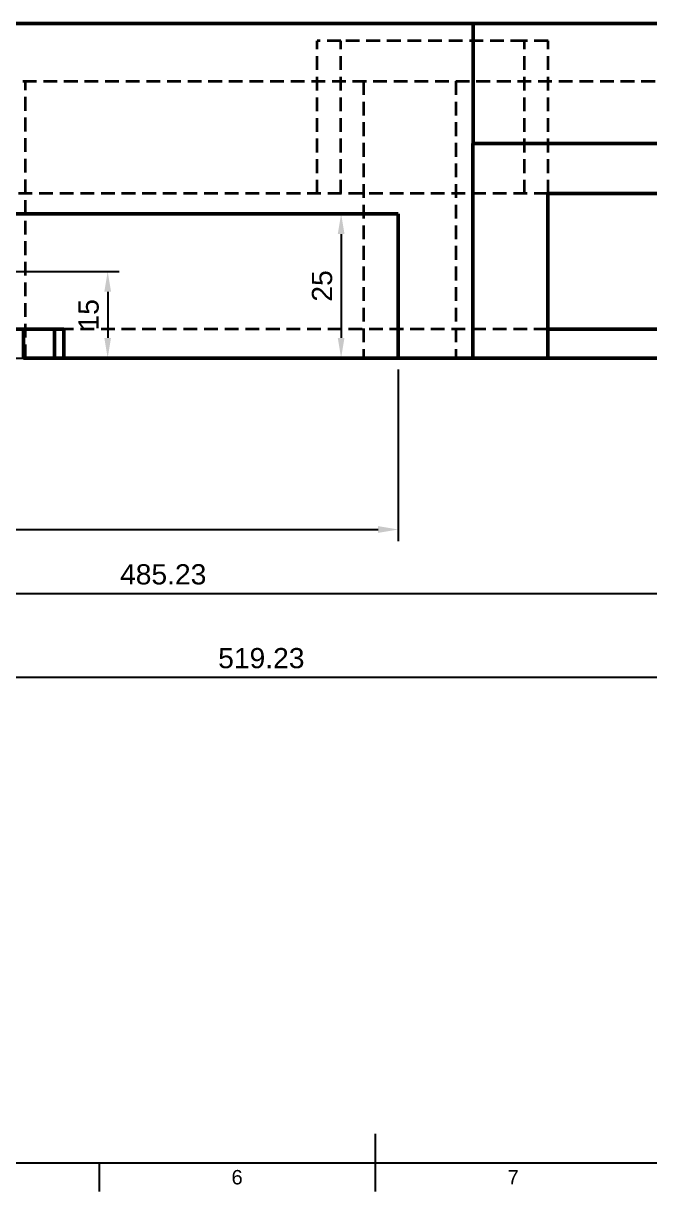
# Model space of a CAD drawing. Header units: millimetres. Extents: x 0 to 594, y 0 to 420.
# Drawn here: x 241.1 to 349.6, y 5 to 207.4 of the extents above; entities that cross this region are included whole.
import ezdxf
from ezdxf.enums import TextEntityAlignment as Align

# ---------------------------------------------------------------- set-up
doc = ezdxf.new("R2010")
doc.units = ezdxf.units.MM
doc.header["$LTSCALE"] = 0.75
doc.linetypes.add('HIDDEN2', pattern=[4.7625, 3.175, -1.5875])
for name, color, linetype, lineweight in [('Border', 7, 'Continuous', 25), ('Dimensions', 7, 'Continuous', 25), ('Sichtbar', 7, 'Continuous', 50), ('Verdeckt', 7, 'HIDDEN2', 35)]:
    doc.layers.add(name, color=color, linetype=linetype, lineweight=lineweight)
doc.styles.add('FusionTitle', font='arial.ttf')
doc.styles.get("Standard").update_dxf_attribs({"font": 'arial.ttf'})
doc.dimstyles.new('ISO-25', dxfattribs={"dimtxt": 3.5, "dimasz": 3.5, "dimexe": 2, "dimexo": 2, "dimgap": 1.5, "dimtad": 1, "dimzin": 12, "dimdsep": 46, "dimtxsty": 'Standard', "dimcen": 0, "dimclrd": 256, "dimclre": 256, "dimclrt": 256, "dimazin": 3, "dimtp": 0.1, "dimtm": 0.1, "dimtfac": 0.714, "dimtmove": 0, "dimatfit": 3, "dimfxl": 1, "dimtzin": 12, "dimarcsym": 0})

# ---------------------------------------------------------------- blocks, each defined once
blk = doc.blocks.new('ISO_A2_SHEET')
at = {"layer": 'Border'}
for p, q in [((302, 15), (302, 5)), ((20, 10), (584, 10)), ((254.1667, 10), (254.1667, 5))]:
    blk.add_line(p, q, dxfattribs=at)
at = {"layer": 'Border', "style": 'FusionTitle'}
for s, p in [('6', (278.08335, 7.5)), ('7', (325.91665, 7.5))]:
    blk.add_text(s, height=2.5, dxfattribs=at).set_placement(p, align=Align.MIDDLE)
blk = doc.blocks.new('*D44')
at = {"layer": 'Defpoints', "color": 0, "transparency": 16777216}
for p in [(306.004076, 174.42527), (296.104581, 149.42527), (306.004076, 149.42527)]:
    blk.add_point(p, dxfattribs=at)
at = {"layer": 'Dimensions', "lineweight": -2, "transparency": 16777216}
for p, q in [((304.004076, 174.42527), (294.104581, 174.42527)), ((296.104581, 170.92527), (296.104581, 152.92527)), ((304.004076, 149.42527), (294.104581, 149.42527))]:
    blk.add_line(p, q, dxfattribs=at)
at = {"layer": 'Dimensions', "transparency": 16777216}
for points in [[(295.521247, 170.92527), (296.687914, 170.92527), (296.104581, 174.42527)], [(295.521247, 152.92527), (296.687914, 152.92527), (296.104581, 149.42527)]]:
    blk.add_solid(points, dxfattribs=at)
at = {"layer": 'Dimensions', "transparency": 16777216, "insert": (292.817575, 161.92527), "char_height": 3.5, "attachment_point": 5, "rotation": 90}
blk.add_mtext('25', dxfattribs=at)
blk = doc.blocks.new('*D45')
at = {"layer": 'Defpoints', "color": 0, "transparency": 16777216}
for p in [(225.963476, 164.42527), (237.447976, 149.42527), (255.661961, 149.42527)]:
    blk.add_point(p, dxfattribs=at)
at = {"layer": 'Dimensions', "lineweight": -2, "transparency": 16777216}
for p, q in [((227.963476, 164.42527), (257.661961, 164.42527)), ((255.661961, 160.92527), (255.661961, 152.92527)), ((239.447976, 149.42527), (257.661961, 149.42527))]:
    blk.add_line(p, q, dxfattribs=at)
at = {"layer": 'Dimensions', "transparency": 16777216}
for points in [[(255.078627, 160.92527), (256.245294, 160.92527), (255.661961, 164.42527)], [(255.078627, 152.92527), (256.245294, 152.92527), (255.661961, 149.42527)]]:
    blk.add_solid(points, dxfattribs=at)
at = {"layer": 'Dimensions', "transparency": 16777216, "insert": (252.374955, 156.92527), "char_height": 3.5, "attachment_point": 5, "rotation": 90}
blk.add_mtext('15', dxfattribs=at)
blk = doc.blocks.new('*D48')
at = {"layer": 'Defpoints', "color": 0, "transparency": 16777216}
for p in [(22.665176, 149.42527), (507.897576, 149.42527), (507.897576, 108.648615)]:
    blk.add_point(p, dxfattribs=at)
at = {"layer": 'Dimensions', "lineweight": -2, "transparency": 16777216}
for p, q in [((22.665176, 147.42527), (22.665176, 106.648615)), ((507.897576, 147.42527), (507.897576, 106.648615)), ((26.165176, 108.648615), (504.397576, 108.648615))]:
    blk.add_line(p, q, dxfattribs=at)
at = {"layer": 'Dimensions', "transparency": 16777216}
for points in [[(26.165176, 109.231948), (26.165176, 108.065282), (22.665176, 108.648615)], [(504.397576, 109.231948), (504.397576, 108.065282), (507.897576, 108.648615)]]:
    blk.add_solid(points, dxfattribs=at)
at = {"layer": 'Dimensions', "transparency": 16777216, "insert": (265.281376, 111.936814), "char_height": 3.5, "attachment_point": 5}
blk.add_mtext('485.23', dxfattribs=at)
blk = doc.blocks.new('*D49')
at = {"layer": 'Defpoints', "color": 0, "transparency": 16777216}
for p in [(22.665176, 149.42527), (541.897576, 149.42527), (541.897576, 94.130137)]:
    blk.add_point(p, dxfattribs=at)
at = {"layer": 'Dimensions', "lineweight": -2, "transparency": 16777216}
for p, q in [((22.665176, 147.42527), (22.665176, 92.130137)), ((541.897576, 147.42527), (541.897576, 92.130137)), ((26.165176, 94.130137), (538.397576, 94.130137))]:
    blk.add_line(p, q, dxfattribs=at)
at = {"layer": 'Dimensions', "transparency": 16777216}
for points in [[(26.165176, 94.71347), (26.165176, 93.546803), (22.665176, 94.130137)], [(538.397576, 94.71347), (538.397576, 93.546803), (541.897576, 94.130137)]]:
    blk.add_solid(points, dxfattribs=at)
at = {"layer": 'Dimensions', "transparency": 16777216, "insert": (282.281376, 97.418336), "char_height": 3.5, "attachment_point": 5}
blk.add_mtext('519.23', dxfattribs=at)
blk = doc.blocks.new('*D51')
at = {"layer": 'Defpoints', "color": 0, "transparency": 16777216}
for p in [(22.665176, 149.42527), (306.004076, 149.42527), (306.004076, 119.726786)]:
    blk.add_point(p, dxfattribs=at)
at = {"layer": 'Dimensions', "lineweight": -2, "transparency": 16777216}
for p, q in [((22.665176, 147.42527), (22.665176, 117.726786)), ((306.004076, 147.42527), (306.004076, 117.726786)), ((26.165176, 119.726786), (302.504076, 119.726786))]:
    blk.add_line(p, q, dxfattribs=at)
at = {"layer": 'Dimensions', "transparency": 16777216}
for points in [[(26.165176, 120.310119), (26.165176, 119.143452), (22.665176, 119.726786)], [(302.504076, 120.310119), (302.504076, 119.143452), (306.004076, 119.726786)]]:
    blk.add_solid(points, dxfattribs=at)
at = {"layer": 'Dimensions', "transparency": 16777216, "insert": (164.334626, 123.014985), "char_height": 3.5, "attachment_point": 5}
blk.add_mtext('283.34', dxfattribs=at)

msp = doc.modelspace()

# ---------------------------------------------------------------- linework, layer by layer
at = {"layer": 'Sichtbar', "extrusion": (-1e-16, -1, 2.967e-13)}
for p, q in [((319, 186.625, 63.441), (319, 207.425, 63.441)), ((481.897, 177.925, 30.694), (331.899, 177.925, 30.694)), ((225.963, 154.425, 32.294), (248.071, 154.425, 32.294)), ((241.057, 149.425, 26.144), (241.057, 154.425, 26.144)), ((246.455, 149.425, 32.114), (246.455, 154.425, 32.114)), ((248.071, 149.425, 32.294), (248.071, 154.425, 32.294)), ((306.004, 154.425, 63.031), (306.004, 149.425, 63.031)), ((318.898, 154.425, 63.438), (318.898, 149.425, 63.438)), ((248.071, 149.425, 32.294), (306.004, 149.425, 32.294)), ((318.898, 149.425, 30.694), (331.899, 149.425, 30.694)), ((481.897, 149.425, -49.056), (331.899, 149.425, -49.056))]:
    msp.add_line(p, q, dxfattribs=at)
at = {"layer": 'Sichtbar', "extrusion": (0, 1, -2.965e-13)}
msp.add_open_spline([(319, 207.425, 63.441), (263.856, 207.425, 62.104), (207.882, 207.425, 55.501), (154.332, 207.425, 47.927)], degree=3, dxfattribs=at)
at = {"layer": 'Sichtbar', "extrusion": (5e-16, 1, -2.861e-13)}
msp.add_open_spline([(416.311, 207.425, 61.722), (414.788, 207.425, 61.825), (410.849, 207.425, 62.082), (404.471, 207.425, 62.453), (397.154, 207.425, 62.815), (389.768, 207.425, 63.12), (382.305, 207.425, 63.369), (376.035, 207.425, 63.529), (370.975, 207.425, 63.63), (367.145, 207.425, 63.693), (363.29, 207.425, 63.742), (359.41, 207.425, 63.778), (355.503, 207.425, 63.801), (351.569, 207.425, 63.811), (347.606, 207.425, 63.809), (344.285, 207.425, 63.796), (341.613, 207.425, 63.779), (339.598, 207.425, 63.764), (337.575, 207.425, 63.745), (335.544, 207.425, 63.724), (333.505, 207.425, 63.699), (331.801, 207.425, 63.676), (330.434, 207.425, 63.656), (329.405, 207.425, 63.64), (328.374, 207.425, 63.623), (327.341, 207.425, 63.606), (326.306, 207.425, 63.588), (325.269, 207.425, 63.569), (324.403, 207.425, 63.553), (323.71, 207.425, 63.54), (323.188, 207.425, 63.529), (322.667, 207.425, 63.519), (322.145, 207.425, 63.508), (321.709, 207.425, 63.499), (321.361, 207.425, 63.492), (321.099, 207.425, 63.487), (320.837, 207.425, 63.481), (320.575, 207.425, 63.475), (320.313, 207.425, 63.47), (320.094, 207.425, 63.465), (319.92, 207.425, 63.461), (319.788, 207.425, 63.458), (319.657, 207.425, 63.455), (319.526, 207.425, 63.453), (319.416, 207.425, 63.45), (319.329, 207.425, 63.448), (319.263, 207.425, 63.447), (319.208, 207.425, 63.445), (319.165, 207.425, 63.445), (319.132, 207.425, 63.444), (319.099, 207.425, 63.443), (319.072, 207.425, 63.442), (319.05, 207.425, 63.442), (319.036, 207.425, 63.442), (319.025, 207.425, 63.441), (319.017, 207.425, 63.441), (319.01, 207.425, 63.441), (319.005, 207.425, 63.441), (319.002, 207.425, 63.441), (319.001, 207.425, 63.441), (319, 207.425, 63.441)], degree=3, knots=[-9.7358734, -9.7358734, -9.7358734, -9.7358734, -9.2781113, -8.5516125, -7.8192831, -7.0803187, -6.3339182, -5.5792839, -5.1986299, -4.8156199, -4.4301551, -4.0421368, -3.6514669, -3.2580473, -2.86178, -2.4625674, -2.2618261, -2.060312, -1.8580129, -1.6549167, -1.4510113, -1.2462845, -1.1436093, -1.0407242, -0.9376278, -0.8343185, -0.7307948, -0.6270551, -0.5230981, -0.4710376, -0.4189222, -0.3667516, -0.3145258, -0.2622445, -0.236083, -0.2099075, -0.1837181, -0.1575147, -0.1312973, -0.1050658, -0.0919448, -0.0788203, -0.0656923, -0.0525607, -0.0394256, -0.0328568, -0.026287, -0.0197164, -0.0164307, -0.0131449, -0.0098588, -0.0065725, -0.0049292, -0.0032859, -0.0024643, -0.0016426, -0.0008209, -0.00041, -0.0002046, 0, 0, 0, 0], dxfattribs=at)
at = {"layer": 'Sichtbar'}
for points in [[(318.898, 186.625, 63.438), (318.898, 175.892, 63.438), (318.898, 165.159, 63.438), (318.898, 154.425, 63.438)], [(306.004, 154.425, 63.031), (306.004, 161.092, 63.031), (306.004, 167.759, 63.031), (306.004, 174.425, 63.031)]]:
    msp.add_open_spline(points, degree=3, dxfattribs=at)
at = {"layer": 'Sichtbar', "extrusion": (0, 1, 0)}
msp.add_open_spline([(319, 186.625, 63.441), (318.966, 186.625, 63.44), (318.932, 186.625, 63.439), (318.898, 186.625, 63.438)], degree=3, dxfattribs=at)
at = {"layer": 'Sichtbar', "extrusion": (1e-16, 1, -2.978e-13)}
msp.add_open_spline([(494.898, 186.625, 52.309), (466.312, 186.625, 57.244), (438.618, 186.625, 60.411), (379.88, 186.625, 63.932), (350.016, 186.625, 64.109), (320.006, 186.625, 63.463), (319.508, 186.625, 63.452), (319.003, 186.625, 63.441), (319.001, 186.625, 63.441), (319, 186.625, 63.441)], degree=3, knots=[-2.3354503, -2.3354503, -2.3354503, -2.3354503, -1.1937905, -1.1937905, -0.0200932, -0.0200932, -0.0002914, -0.0002914, 0, 0, 0, 0], dxfattribs=at)
at = {"layer": 'Sichtbar'}
msp.add_open_spline([(331.899, 177.925, 30.694), (331.899, 173.175, 30.694), (331.899, 168.425, 30.694), (331.899, 158.925, 30.694), (331.899, 154.175, 30.694), (331.899, 149.425, 30.694)], degree=3, knots=[-3.42, -3.42, -3.42, -3.42, -1.995, -1.995, -0.57, -0.57, -0.57, -0.57], dxfattribs=at)
at = {"layer": 'Sichtbar', "extrusion": (9e-16, 1, -3.077e-13)}
msp.add_open_spline([(306.004, 174.425, 63.031), (282.651, 174.425, 62.128), (259.216, 174.425, 60.345), (235.963, 174.425, 58.012)], degree=3, dxfattribs=at)
at = {"layer": 'Sichtbar', "extrusion": (-4e-16, 1, -1.87981e-09)}
msp.add_open_spline([(481.897, 154.425, -40.956), (475.662, 154.425, -40.956), (459.945, 154.425, -40.956), (434.745, 154.425, -40.956), (406.296, 154.425, -40.956), (382.589, 154.425, -40.956), (363.623, 154.425, -40.956), (349.398, 154.425, -40.956), (338.824, 154.425, -40.956), (332.991, 154.425, -40.956), (331.899, 154.425, -40.956)], degree=3, knots=[-39.9051565, -39.9051565, -39.9051565, -39.9051565, -38.034783, -35.1899139, -32.3450431, -29.5001711, -28.0777348, -26.6552985, -25.2328621, -24.9053298, -24.9053298, -24.9053298, -24.9053298], dxfattribs=at)
at = {"layer": 'Sichtbar', "extrusion": (-7.2e-15, 1, -2.934e-13)}
msp.add_open_spline([(246.455, 149.425, 32.114), (246.455, 149.425, 32.114), (246.455, 149.425, 32.114), (246.455, 149.425, 32.114), (246.454, 149.425, 32.114), (246.453, 149.425, 32.114), (246.453, 149.425, 32.114), (246.452, 149.425, 32.113), (246.45, 149.425, 32.113), (246.448, 149.425, 32.113), (246.446, 149.425, 32.113), (246.443, 149.425, 32.113), (246.44, 149.425, 32.112), (246.436, 149.425, 32.112), (246.431, 149.425, 32.111), (246.425, 149.425, 32.111), (246.417, 149.425, 32.11), (246.407, 149.425, 32.109), (246.395, 149.425, 32.108), (246.383, 149.425, 32.106), (246.371, 149.425, 32.105), (246.355, 149.425, 32.103), (246.335, 149.425, 32.101), (246.311, 149.425, 32.098), (246.288, 149.425, 32.095), (246.256, 149.425, 32.091), (246.216, 149.425, 32.085), (246.169, 149.425, 32.078), (246.122, 149.425, 32.071), (246.075, 149.425, 32.064), (246.028, 149.425, 32.056), (245.965, 149.425, 32.045), (245.887, 149.425, 32.03), (245.795, 149.425, 32.011), (245.703, 149.425, 31.991), (245.611, 149.425, 31.969), (245.49, 149.425, 31.938), (245.34, 149.425, 31.896), (245.162, 149.425, 31.841), (244.987, 149.425, 31.78), (244.814, 149.425, 31.714), (244.645, 149.425, 31.643), (244.478, 149.425, 31.567), (244.259, 149.425, 31.459), (243.993, 149.425, 31.313), (243.687, 149.425, 31.119), (243.393, 149.425, 30.907), (243.114, 149.425, 30.679), (242.849, 149.425, 30.434), (242.6, 149.425, 30.174), (242.367, 149.425, 29.9), (242.078, 149.425, 29.516), (241.759, 149.425, 29.002), (241.505, 149.425, 28.452), (241.342, 149.425, 27.993), (241.24, 149.425, 27.638), (241.159, 149.425, 27.275), (241.101, 149.425, 26.904), (241.065, 149.425, 26.526), (241.057, 149.425, 26.272), (241.057, 149.425, 26.144)], degree=3, knots=[0, 0, 0, 0, 0.00001877, 0.00003764, 0.00007538, 0.00015085, 0.00022633, 0.0003018, 0.00045273, 0.00060366, 0.00090549, 0.00120729, 0.00150906, 0.00181079, 0.00241415, 0.00301738, 0.00362048, 0.00482628, 0.00603156, 0.00723632, 0.00844055, 0.00964427, 0.01205017, 0.01445402, 0.01685585, 0.01925567, 0.02404935, 0.02883523, 0.03361343, 0.03838411, 0.04314739, 0.04790341, 0.05739415, 0.06685746, 0.07629437, 0.0857059, 0.09509302, 0.11379731, 0.13241523, 0.15095382, 0.16941976, 0.18781939, 0.20615873, 0.22444347, 0.26086623, 0.29713197, 0.33327687, 0.369334, 0.40533405, 0.4413061, 0.4772784, 0.51327917, 0.58545062, 0.65810737, 0.69472709, 0.731587, 0.76873602, 0.8062285, 0.84412468, 0.88249092, 0.88249092, 0.88249092, 0.88249092], dxfattribs=at)
at = {"layer": 'Sichtbar', "extrusion": (-4.19e-13, 1, 3.5971e-12)}
msp.add_open_spline([(248.071, 149.425, 32.294), (248.06, 149.425, 32.293), (248.037, 149.425, 32.29), (247.993, 149.425, 32.285), (247.937, 149.425, 32.278), (247.87, 149.425, 32.27), (247.781, 149.425, 32.26), (247.669, 149.425, 32.247), (247.49, 149.425, 32.226), (247.265, 149.425, 32.2), (246.906, 149.425, 32.16), (246.635, 149.425, 32.132), (246.455, 149.425, 32.114)], degree=3, knots=[0, 0, 0, 0, 0.00337024, 0.00674101, 0.01348415, 0.02022952, 0.02697721, 0.04048001, 0.0539934, 0.08105531, 0.10816986, 0.16258503, 0.16258503, 0.16258503, 0.16258503], dxfattribs=at)
at = {"layer": 'Sichtbar', "extrusion": (4.1e-15, 1, -4.094e-13)}
msp.add_open_spline([(318.898, 149.425, 63.438), (316.748, 149.425, 63.386), (314.599, 149.425, 63.326), (310.301, 149.425, 63.19), (308.152, 149.425, 63.114), (306.004, 149.425, 63.031)], degree=3, knots=[0, 0, 0, 0, 0.6449875, 0.6449875, 1.2899834, 1.2899834, 1.2899834, 1.2899834], dxfattribs=at)
at = {"layer": 'Verdeckt', "extrusion": (-1e-16, -1, 2.967e-13)}
for p, q in [((291.953, 177.925, -21.383), (291.953, 204.425, -21.383)), ((327.853, 204.425, -17.284), (296.053, 204.425, -17.284)), ((296.053, 177.925, -32.284), (296.053, 204.425, -32.284)), ((327.853, 177.925, -17.284), (327.853, 204.425, -17.284)), ((331.953, 177.925, -21.384), (331.953, 204.425, -21.384)), ((241.448, 149.425, 13.021), (241.448, 197.425, 13.021)), ((300.004, 197.425, 10.765), (300.004, 149.425, 10.765)), ((316.004, 197.425, 10.765), (316.004, 149.425, 10.765))]:
    msp.add_line(p, q, dxfattribs=at)
at = {"layer": 'Verdeckt', "extrusion": (-1.2e-15, 1, -2.969e-13)}
msp.add_open_spline([(296.053, 204.425, -17.284), (295.96, 204.425, -17.284), (295.774, 204.425, -17.291), (295.499, 204.425, -17.319), (295.229, 204.425, -17.365), (294.879, 204.425, -17.449), (294.457, 204.425, -17.596), (293.982, 204.425, -17.835), (293.544, 204.425, -18.131), (293.214, 204.425, -18.422), (292.975, 204.425, -18.677), (292.807, 204.425, -18.88), (292.653, 204.425, -19.093), (292.512, 204.425, -19.317), (292.385, 204.425, -19.549), (292.292, 204.425, -19.75), (292.226, 204.425, -19.915), (292.18, 204.425, -20.04), (292.137, 204.425, -20.167), (292.099, 204.425, -20.297), (292.066, 204.425, -20.428), (292.036, 204.425, -20.56), (292.015, 204.425, -20.672), (292.001, 204.425, -20.762), (291.991, 204.425, -20.829), (291.982, 204.425, -20.898), (291.974, 204.425, -20.966), (291.969, 204.425, -21.024), (291.965, 204.425, -21.07), (291.963, 204.425, -21.104), (291.961, 204.425, -21.139), (291.959, 204.425, -21.174), (291.957, 204.425, -21.209), (291.956, 204.425, -21.238), (291.955, 204.425, -21.261), (291.955, 204.425, -21.279), (291.954, 204.425, -21.296), (291.954, 204.425, -21.311), (291.954, 204.425, -21.323), (291.954, 204.425, -21.332), (291.954, 204.425, -21.34), (291.954, 204.425, -21.349), (291.953, 204.425, -21.357), (291.953, 204.425, -21.362), (291.953, 204.425, -21.367), (291.953, 204.425, -21.371), (291.953, 204.425, -21.373), (291.953, 204.425, -21.376), (291.953, 204.425, -21.378), (291.953, 204.425, -21.38), (291.953, 204.425, -21.381), (291.953, 204.425, -21.382), (291.953, 204.425, -21.383), (291.953, 204.425, -21.383), (291.953, 204.425, -21.384), (291.953, 204.425, -21.384), (291.953, 204.425, -21.384), (291.953, 204.425, -21.384), (291.953, 204.425, -21.384)], degree=3, knots=[-0.64365634, -0.64365634, -0.64365634, -0.64365634, -0.61563995, -0.58799251, -0.56065538, -0.53357638, -0.48004365, -0.42706237, -0.37440533, -0.32189709, -0.29563875, -0.26936233, -0.24304896, -0.21667809, -0.19022671, -0.16366855, -0.15033837, -0.13696978, -0.12355827, -0.110099, -0.09658676, -0.083016, -0.06938079, -0.06253682, -0.05567433, -0.04879248, -0.04189038, -0.03496714, -0.03149727, -0.02802176, -0.0245405, -0.02105336, -0.01756021, -0.01406094, -0.01230896, -0.0105554, -0.00880025, -0.00704349, -0.0061645, -0.0052851, -0.00440529, -0.00352506, -0.00264442, -0.00220395, -0.00176336, -0.00132268, -0.0011023, -0.00088189, -0.00066145, -0.00044099, -0.00033075, -0.0002205, -0.00016538, -0.00011025, -0.00005512, -0.00002756, -0.00001377, 0, 0, 0, 0], dxfattribs=at)
at = {"layer": 'Verdeckt', "extrusion": (-3.8e-15, 1, -3.019e-13)}
msp.add_open_spline([(331.953, 204.425, -21.384), (331.953, 204.425, -21.291), (331.947, 204.425, -21.105), (331.919, 204.425, -20.83), (331.873, 204.425, -20.56), (331.789, 204.425, -20.21), (331.642, 204.425, -19.788), (331.403, 204.425, -19.313), (331.106, 204.425, -18.875), (330.816, 204.425, -18.545), (330.561, 204.425, -18.306), (330.358, 204.425, -18.138), (330.144, 204.425, -17.984), (329.921, 204.425, -17.843), (329.689, 204.425, -17.716), (329.488, 204.425, -17.623), (329.323, 204.425, -17.557), (329.198, 204.425, -17.511), (329.07, 204.425, -17.468), (328.941, 204.425, -17.43), (328.81, 204.425, -17.397), (328.678, 204.425, -17.367), (328.566, 204.425, -17.346), (328.476, 204.425, -17.332), (328.408, 204.425, -17.322), (328.34, 204.425, -17.313), (328.272, 204.425, -17.305), (328.214, 204.425, -17.3), (328.168, 204.425, -17.296), (328.133, 204.425, -17.294), (328.099, 204.425, -17.292), (328.064, 204.425, -17.29), (328.029, 204.425, -17.288), (328, 204.425, -17.287), (327.976, 204.425, -17.286), (327.959, 204.425, -17.286), (327.941, 204.425, -17.285), (327.927, 204.425, -17.285), (327.915, 204.425, -17.285), (327.906, 204.425, -17.285), (327.897, 204.425, -17.285), (327.889, 204.425, -17.285), (327.881, 204.425, -17.284), (327.875, 204.425, -17.284), (327.871, 204.425, -17.284), (327.867, 204.425, -17.284), (327.864, 204.425, -17.284), (327.862, 204.425, -17.284), (327.86, 204.425, -17.284), (327.858, 204.425, -17.284), (327.857, 204.425, -17.284), (327.856, 204.425, -17.284), (327.855, 204.425, -17.284), (327.854, 204.425, -17.284), (327.854, 204.425, -17.284), (327.854, 204.425, -17.284), (327.854, 204.425, -17.284), (327.853, 204.425, -17.284), (327.853, 204.425, -17.284)], degree=3, knots=[-0.64364969, -0.64364969, -0.64364969, -0.64364969, -0.6156333, -0.58798587, -0.56064878, -0.53356985, -0.48003739, -0.42705657, -0.37440018, -0.32189276, -0.29563488, -0.26935893, -0.24304605, -0.21667566, -0.19022475, -0.16366704, -0.15033707, -0.13696868, -0.12355736, -0.11009826, -0.09658618, -0.08301556, -0.06938048, -0.06253656, -0.05567413, -0.04879232, -0.04189026, -0.03496705, -0.0314972, -0.0280217, -0.02454045, -0.02105332, -0.01756018, -0.01406092, -0.01230894, -0.01055539, -0.00880024, -0.00704348, -0.00616449, -0.00528509, -0.00440527, -0.00352505, -0.00264441, -0.00220393, -0.00176335, -0.00132267, -0.00110229, -0.00088188, -0.00066144, -0.00044098, -0.00033074, -0.00022049, -0.00016537, -0.00011024, -0.00005511, -0.00002755, -0.00001376, 0, 0, 0, 0], dxfattribs=at)
at = {"layer": 'Verdeckt', "extrusion": (1e-16, 1, -2.963e-13)}
msp.add_open_spline([(151.65, 197.425, 19.346), (151.652, 197.425, 19.346), (151.654, 197.425, 19.347), (151.659, 197.425, 19.348), (151.668, 197.425, 19.349), (151.681, 197.425, 19.35), (151.697, 197.425, 19.353), (151.717, 197.425, 19.355), (151.743, 197.425, 19.359), (151.784, 197.425, 19.364), (151.836, 197.425, 19.371), (151.897, 197.425, 19.38), (151.959, 197.425, 19.388), (152.042, 197.425, 19.399), (152.145, 197.425, 19.413), (152.268, 197.425, 19.429), (152.433, 197.425, 19.452), (152.639, 197.425, 19.479), (152.886, 197.425, 19.513), (153.133, 197.425, 19.546), (153.38, 197.425, 19.579), (153.71, 197.425, 19.623), (154.122, 197.425, 19.678), (154.616, 197.425, 19.745), (155.11, 197.425, 19.811), (155.77, 197.425, 19.899), (156.594, 197.425, 20.009), (157.583, 197.425, 20.141), (158.573, 197.425, 20.273), (159.562, 197.425, 20.404), (160.552, 197.425, 20.536), (161.872, 197.425, 20.71), (163.522, 197.425, 20.928), (165.503, 197.425, 21.188), (167.484, 197.425, 21.446), (169.466, 197.425, 21.704), (171.448, 197.425, 21.96), (173.431, 197.425, 22.215), (176.076, 197.425, 22.553), (179.383, 197.425, 22.971), (183.353, 197.425, 23.466), (187.325, 197.425, 23.955), (191.298, 197.425, 24.436), (195.272, 197.425, 24.908), (200.573, 197.425, 25.527), (207.2, 197.425, 26.277), (213.831, 197.425, 26.994), (219.137, 197.425, 27.545), (224.441, 197.425, 28.08), (229.747, 197.425, 28.591), (235.053, 197.425, 29.076), (238.369, 197.425, 29.367), (241.021, 197.425, 29.593), (243.01, 197.425, 29.759), (244.667, 197.425, 29.894), (245.993, 197.425, 30), (247.095, 197.425, 30.087), (248.309, 197.425, 30.182), (250.091, 197.425, 30.318), (252.349, 197.425, 30.485), (255.093, 197.425, 30.679), (258.839, 197.425, 30.932), (263.621, 197.425, 31.231), (269.472, 197.425, 31.555), (275.457, 197.425, 31.842), (281.559, 197.425, 32.086), (287.761, 197.425, 32.282), (294.044, 197.425, 32.425), (300.391, 197.425, 32.51), (306.783, 197.425, 32.53), (313.205, 197.425, 32.481), (319.637, 197.425, 32.357), (326.062, 197.425, 32.153), (332.463, 197.425, 31.864), (338.821, 197.425, 31.483), (345.119, 197.425, 31.007), (351.34, 197.425, 30.429), (357.465, 197.425, 29.745), (362.499, 197.425, 29.078), (366.463, 197.425, 28.484), (369.388, 197.425, 28.011), (372.275, 197.425, 27.507), (375.124, 197.425, 26.971), (377.93, 197.425, 26.403), (380.693, 197.425, 25.803), (383.41, 197.425, 25.169), (386.079, 197.425, 24.501), (388.698, 197.425, 23.798), (390.422, 197.425, 23.302), (391.274, 197.425, 23.047)], degree=3, knots=[0, 0, 0, 0, 0.0003891, 0.0007786, 0.0015577, 0.0031158, 0.0046739, 0.006232, 0.0093483, 0.0124645, 0.0186971, 0.0249297, 0.0311624, 0.0373952, 0.0498609, 0.0623268, 0.074793, 0.099726, 0.1246599, 0.1495947, 0.1745305, 0.1994671, 0.2493432, 0.2992228, 0.3491059, 0.3989925, 0.498776, 0.5985729, 0.6983829, 0.7982057, 0.8980409, 0.9978881, 1.1976175, 1.3973911, 1.5972062, 1.7970603, 1.9969507, 2.1968747, 2.3968297, 2.7968221, 3.1969075, 3.5970651, 3.997275, 4.397517, 4.7977716, 5.5982411, 6.3985336, 6.7985686, 7.1985057, 7.998018, 8.3975616, 8.7969421, 8.9965666, 9.1961448, 9.3956748, 9.4954212, 9.5951549, 9.7273572, 9.8608039, 10.1313185, 10.4064756, 10.6860525, 11.2575761, 11.8441166, 12.4439072, 13.0551891, 13.6762119, 14.3052355, 14.9405304, 15.5803804, 16.2230834, 16.8669541, 17.5103261, 18.1515554, 18.7890235, 19.421142, 20.0463575, 20.6631582, 21.2700815, 21.5694027, 21.8657337, 22.1589102, 22.4487731, 22.7351691, 23.0179514, 23.2969803, 23.5721238, 23.8432588, 24.1102717, 24.1102717, 24.1102717, 24.1102717], dxfattribs=at)
at = {"layer": 'Verdeckt', "extrusion": (2e-16, 1, -2.966e-13)}
msp.add_open_spline([(331.899, 177.925, 30.694), (331.899, 177.925, 24.528), (331.899, 177.925, 18.363), (331.899, 177.925, 9.31), (331.948, 177.925, 8.366), (331.026, 177.925, 4.531), (330.189, 177.925, 2.73), (327.879, 177.925, -0.443), (326.425, 177.925, -1.792), (323.11, 177.925, -3.843), (321.282, 177.925, -4.533), (317.96, 177.925, -5.087), (317.393, 177.925, -5.056), (298.89, 177.925, -5.056), (282.836, 177.925, -5.056), (234.672, 177.925, -5.056), (202.563, 177.925, -5.056), (170.454, 177.925, -5.056)], degree=3, knots=[-21.3981657, -21.3981657, -21.3981657, -21.3981657, -19.2248171, -19.2248171, -18.2073714, -18.2073714, -17.1931123, -17.1931123, -16.1830015, -16.1830015, -15.1836311, -15.1836311, -14.4490202, -14.4490202, -9.6326802, -9.6326802, 0, 0, 0, 0], dxfattribs=at)
at = {"layer": 'Verdeckt', "extrusion": (0, 1, 0)}
msp.add_open_spline([(331.899, 154.425, -40.956), (328.249, 154.425, -40.956), (319.858, 154.425, -40.956), (306.725, 154.425, -40.956), (292.501, 154.425, -40.956), (278.277, 154.425, -40.956), (264.052, 154.425, -40.956), (253.984, 154.425, -40.956), (248.656, 154.425, -40.956), (248.071, 154.425, -40.956)], degree=3, knots=[-24.9053298, -24.9053298, -24.9053298, -24.9053298, -23.8104257, -22.3879895, -20.9655534, -19.5431176, -18.1206821, -16.698247, -16.5225298, -16.5225298, -16.5225298, -16.5225298], dxfattribs=at)

# ---------------------------------------------------------------- block references
at = {"layer": 'Border'}
msp.add_blockref('ISO_A2_SHEET', (0, 0), dxfattribs=at)

# ---------------------------------------------------------------- dimensions: what is measured, and where the dimension line sits
at = {"layer": 'Dimensions'}
for p1, distance, picture, middle in [((306.004, 174.425), -9.899, '*D44', (292.818, 161.925)), ((22.665, 149.425), -29.698, '*D51', (164.335, 123.015))]:
    dim = msp.add_aligned_dim(p1=p1, p2=(306.004, 149.425), distance=distance, dimstyle='ISO-25', override={"dimlfac": 1, "dimclrd": 256, "dimclre": 256}, dxfattribs=at)
    dim.commit()
    dim.dimension.update_dxf_attribs({"geometry": picture, "text_midpoint": middle})
dim = msp.add_linear_dim(base=(255.662, 149.425), p1=(225.963, 164.425), p2=(237.448, 149.425), angle=90, dimstyle='ISO-25', override={"dimlfac": 1, "dimclrd": 256, "dimclre": 256}, dxfattribs=at)
dim.commit()
dim.dimension.update_dxf_attribs({"geometry": '*D45', "text_midpoint": (252.375, 156.925)})
for base, p2, picture, middle in [((507.898, 108.649), (507.898, 149.425), '*D48', (265.281, 108.649)), ((541.898, 94.13), (541.898, 149.425), '*D49', (282.281, 94.13))]:
    dim = msp.add_linear_dim(base=base, p1=(22.665, 149.425), p2=p2, angle=0, dimstyle='ISO-25', override={"dimlfac": 1}, dxfattribs=at)
    dim.commit()
    dim.dimension.update_dxf_attribs({"geometry": picture, "text_midpoint": middle, "dimtype": 161})

doc.saveas('drawing.dxf')
